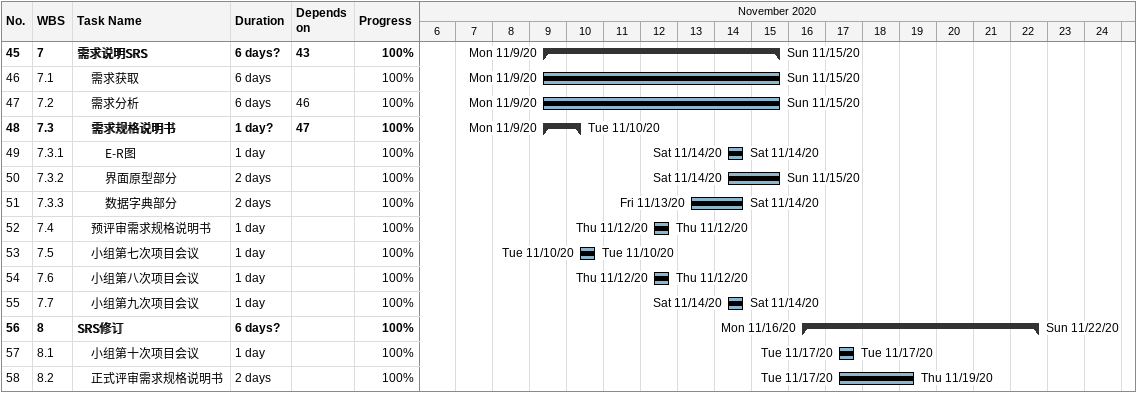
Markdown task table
| ID | WBS | Task | Duration | Start | Finish | Predecessors | % complete |
|---|---|---|---|---|---|---|---|
| 45 | 7 | **需求说明SRS** | 6d? | 2020-11-09 | 2020-11-15 | 43 | 100 |
| 46 | 7.1 | 需求获取 | 6d | 2020-11-09 | 2020-11-15 |  | 100 |
| 47 | 7.2 | 需求分析 | 6d | 2020-11-09 | 2020-11-15 | 46 | 100 |
| 48 | 7.3 | **需求规格说明书** | 1d? | 2020-11-09 | 2020-11-10 | 47 | 100 |
| 49 | 7.3.1 | E-R图 | 1d | 2020-11-14 | 2020-11-14 |  | 100 |
| 50 | 7.3.2 | 界面原型部分 | 2d | 2020-11-14 | 2020-11-15 |  | 100 |
| 51 | 7.3.3 | 数据字典部分 | 2d | 2020-11-13 | 2020-11-14 |  | 100 |
| 52 | 7.4 | 预评审需求规格说明书 | 1d | 2020-11-12 | 2020-11-12 |  | 100 |
| 53 | 7.5 | 小组第七次项目会议 | 1d | 2020-11-10 | 2020-11-10 |  | 100 |
| 54 | 7.6 | 小组第八次项目会议 | 1d | 2020-11-12 | 2020-11-12 |  | 100 |
| 55 | 7.7 | 小组第九次项目会议 | 1d | 2020-11-14 | 2020-11-14 |  | 100 |
| 56 | 8 | **SRS修订** | 6d? | 2020-11-16 | 2020-11-22 |  | 100 |
| 57 | 8.1 | 小组第十次项目会议 | 1d | 2020-11-17 | 2020-11-17 |  | 100 |
| 58 | 8.2 | 正式评审需求规格说明书 | 2d | 2020-11-17 | 2020-11-19 |  | 100 |
